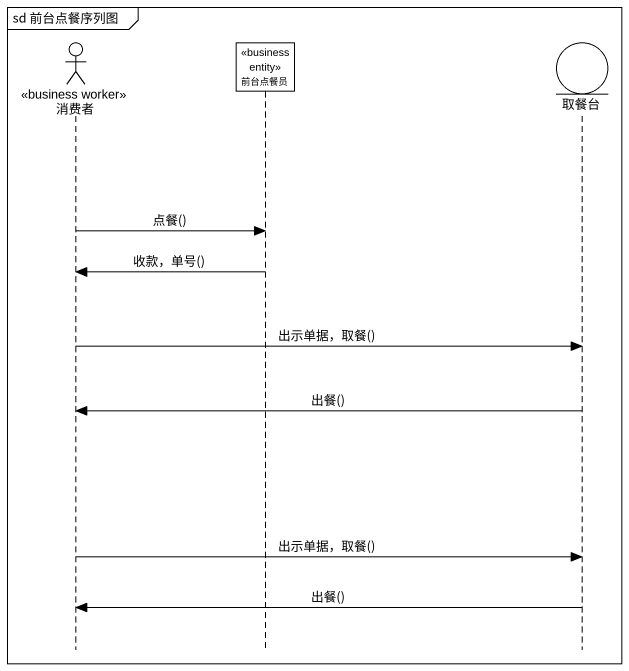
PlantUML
@startuml
mainframe sd 前台点餐序列图
hide footbox
actor 消费者 <<business worker>>
participant 前台点餐员 <<business entity>>
entity 取餐台

消费者 -> 前台点餐员 : 点餐()
前台点餐员 -> 消费者 : 收款，单号()
消费者 -> 取餐台 : 出示单据，取餐()
取餐台 -> 消费者 : 出餐()
消费者 -> 取餐台 : 出示单据，取餐()
取餐台 -> 消费者 : 出餐()
@enduml
